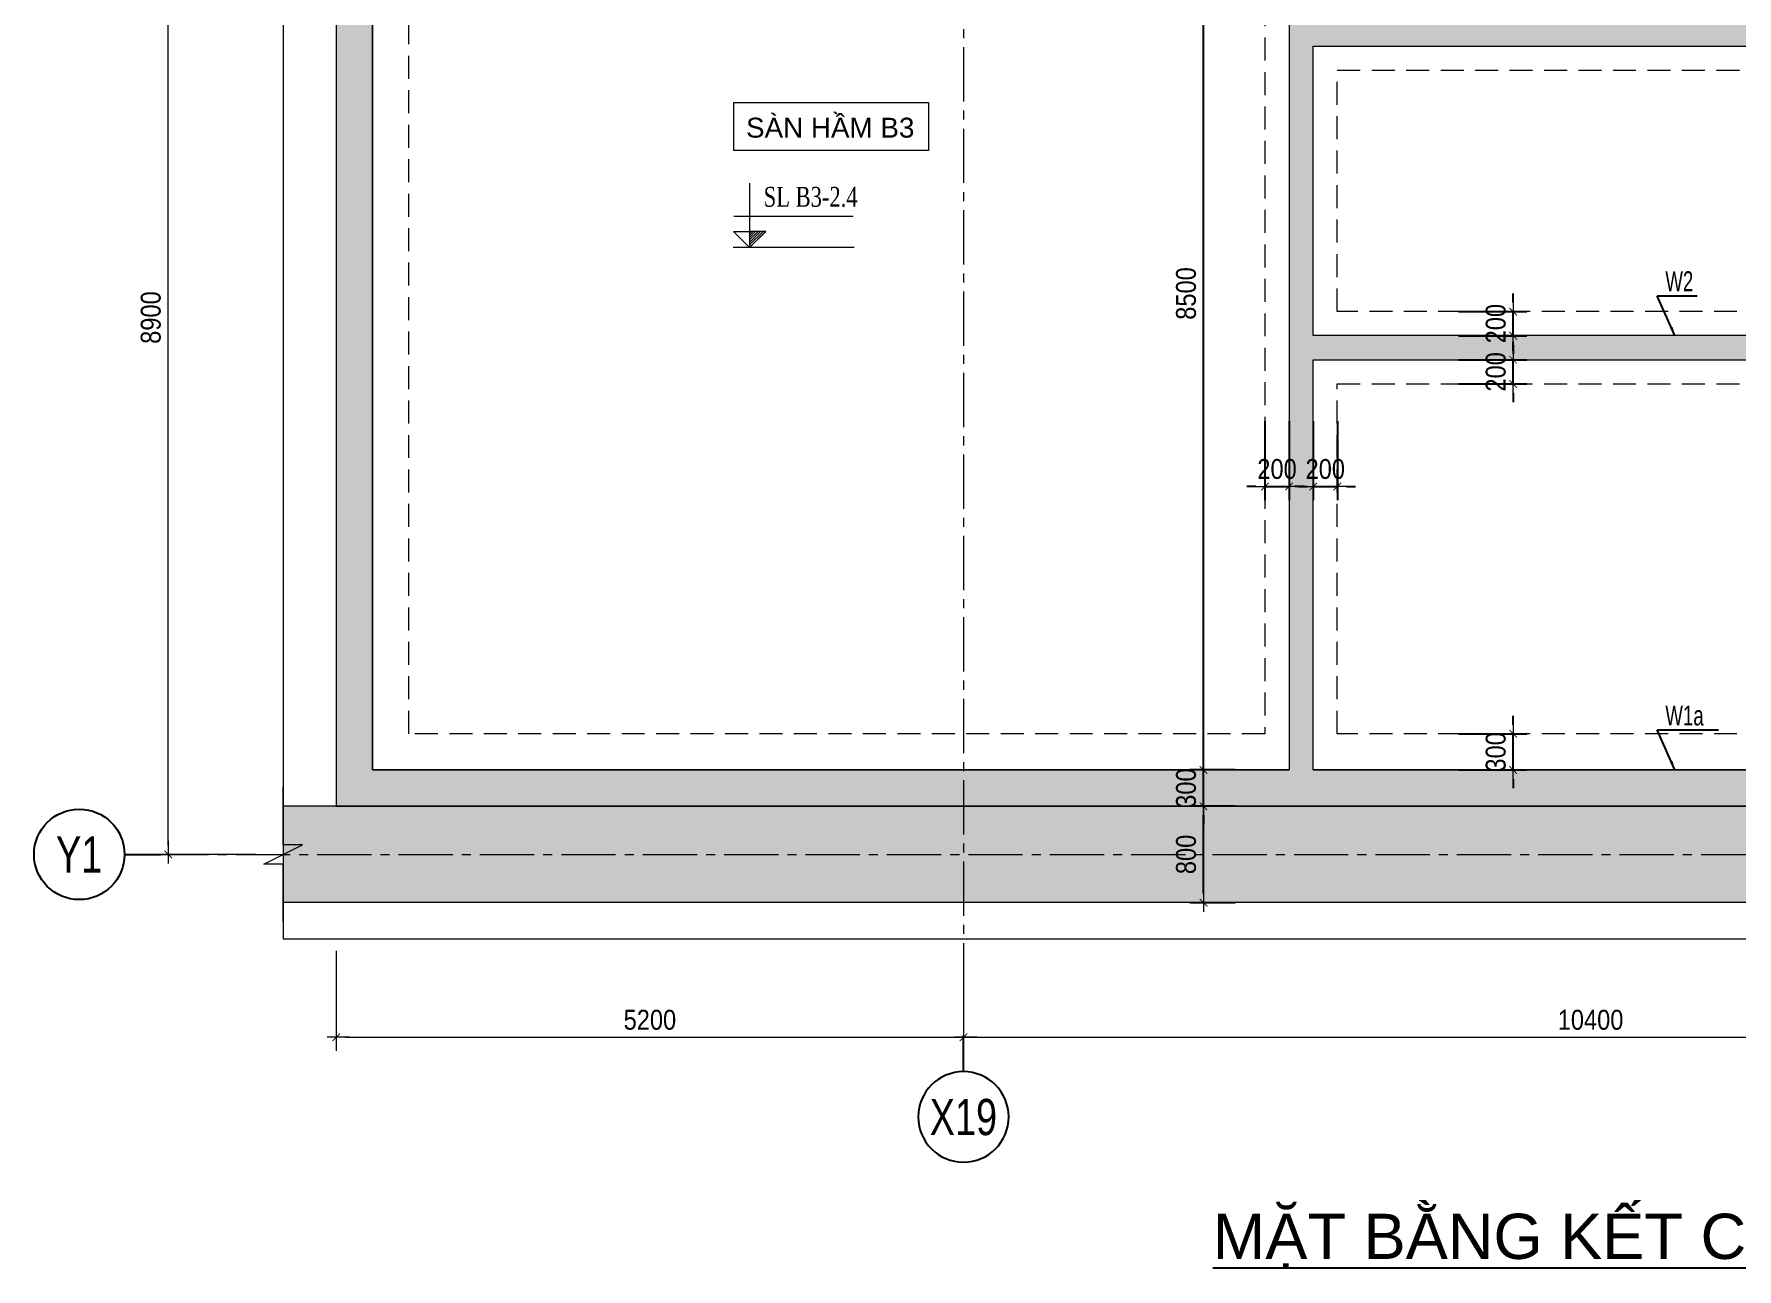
# Model space of a CAD drawing. Extents: x 512210 to 544733856, y -92216 to 2317910607.
# Drawn here: x 522230 to 536351, y -15455 to -5219 of the extents above; entities that cross this region are included whole.
import ezdxf
from ezdxf.enums import TextEntityAlignment as Align

# ---------------------------------------------------------------- set-up
doc = ezdxf.new("R2010")
doc.units = 0
doc.header["$LTSCALE"] = 300
doc.header["$MEASUREMENT"] = 0
for name, pattern in [('CENTER2', [1.125, 0.75, -0.125, 0.125, -0.125]), ('HIDDEN', [0.375, 0.25, -0.125]), ('HIDDEN2', [4.7625, 3.175, -1.5875])]:
    doc.linetypes.add(name, pattern=pattern)
doc.layers.get('0').update_dxf_attribs({"linetype": 'CONTINUOUS'})
doc.layers.get('DEFPOINTS').update_dxf_attribs({"linetype": 'CONTINUOUS'})
for name, color, linetype, lineweight in [('00-TT.Dim', 8, 'CONTINUOUS', 13), ('3-TEXT', 3, 'CONTINUOUS', 20), ('9', 252, 'CONTINUOUS', 9), ('NDC_S_AXIS', 5, 'CENTER2', 15), ('NDC_S_BEAM', 3, 'HIDDEN2', 20), ('NDC_S_DIM', 1, 'CONTINUOUS', 15), ('NDC_S_HATCH MATERIAL', 8, 'CONTINUOUS', 13), ('NDC_S_HIDDEN', 8, 'HIDDEN2', 20), ('NDC_S_SLAB', 2, 'CONTINUOUS', 18), ('Text chu', 2, 'CONTINUOUS', 25)]:
    doc.layers.add(name, color=color, linetype=linetype, lineweight=lineweight)
doc.layers.add('A-SYM', color=7, linetype='CONTINUOUS')
doc.styles.add('02. TT-ArialS', font='3t-unicode.shx', dxfattribs={"width": 0.7})
doc.styles.add('A-ARIAL', font='arial.ttf')
doc.styles.add('Heerim', font='', dxfattribs={"width": 0.8})
doc.styles.add('NDC_ARIAL', font='arial.ttf', dxfattribs={"width": 0.85})
doc.styles.get("Standard").update_dxf_attribs({"font": 'arial.ttf'})
doc.styles.add('vntimeh.shx', font='vntimeh.shx', dxfattribs={"width": 0.65})
doc.styles.get('Heerim').set_extended_font_data('Dotum')
doc.dimstyles.new('NDC_1-75', dxfattribs={"dimscale": 75, "dimtxt": 2.2, "dimasz": 1, "dimexe": 1.5, "dimexo": 0, "dimgap": 0.8, "dimtad": 1, "dimdec": 0, "dimdsep": 46, "dimtxsty": 'NDC_ARIAL', "dimblk": 'DIMMARK', "dimcen": 49999.938995, "dimdle": 1.5, "dimclrd": 1, "dimclre": 1, "dimclrt": 3, "dimadec": 0, "dimazin": 0, "dimtfac": 1, "dimtdec": 0, "dimtix": 1, "dimtmove": 1, "dimatfit": 3, "dimfxl": 1, "dimarcsym": 0})

# ---------------------------------------------------------------- blocks, each defined once
blk = doc.blocks.new('*U1')
for q in [(0, 0), (0, 2)]:
    blk.add_line((0, 4), q)
blk.add_circle((0, 9), 5)
at = {"style": 'Heerim', "width": 0.8}
blk.add_attdef('NO', text='', height=4, dxfattribs=at).set_placement((-0.01, 9.02), align=Align.MIDDLE_CENTER)
blk = doc.blocks.new('DIMMARK')
at = {"layer": 'NDC_S_DIM', "color": 1}
blk.add_line((-1.5, 0), (1, 0), dxfattribs=at)
at = {"layer": 'NDC_S_DIM', "color": 2, "const_width": 0.1}
blk.add_lwpolyline([(-0.42, -0.42), (0.42, 0.42)], dxfattribs=at)
blk = doc.blocks.new('*D506')
at = {"layer": 'DEFPOINTS', "color": 0, "transparency": 16777216}
for p in [(-1394, 8500), (-667, 8500), (-667, -400)]:
    blk.add_point(p, dxfattribs=at)
at = {"layer": 'NDC_S_DIM', "color": 1, "lineweight": -2, "transparency": 16777216}
for p, q in [((-667, 8500), (-1507, 8500)), ((-1394, -325), (-1394, 8425)), ((-667, -400), (-1507, -400))]:
    blk.add_line(p, q, dxfattribs=at)
at = {"layer": 'NDC_S_DIM', "color": 1, "lineweight": -2, "transparency": 16777216, "xscale": 75, "yscale": 75, "zscale": 75}
for p, rotation in [((-1394, 8500), 90), ((-1394, -400), 270)]:
    blk.add_blockref('DIMMARK', p, dxfattribs=dict(at, rotation=rotation))
at = {"layer": 'NDC_S_DIM', "color": 3, "transparency": 16777216, "insert": (-1538, 4050), "char_height": 165, "attachment_point": 5, "rotation": 90, "style": 'NDC_ARIAL'}
blk.add_mtext('8900', dxfattribs=at)
blk = doc.blocks.new('*D507')
at = {"layer": 'DEFPOINTS', "color": 0, "transparency": 16777216}
for p in [(5200, -1199), (15600, -1199), (15600, -1916)]:
    blk.add_point(p, dxfattribs=at)
at = {"layer": 'NDC_S_DIM', "color": 1, "lineweight": -2, "transparency": 16777216}
for p, q in [((5200, -1199), (5200, -2028)), ((15600, -1199), (15600, -2028)), ((5275, -1916), (15525, -1916))]:
    blk.add_line(p, q, dxfattribs=at)
at = {"layer": 'NDC_S_DIM', "color": 1, "lineweight": -2, "transparency": 16777216, "xscale": 75, "yscale": 75, "zscale": 75, "rotation": 180}
blk.add_blockref('DIMMARK', (5200, -1916), dxfattribs=at)
at = {"layer": 'NDC_S_DIM', "color": 1, "lineweight": -2, "transparency": 16777216, "xscale": 75, "yscale": 75, "zscale": 75}
blk.add_blockref('DIMMARK', (15600, -1916), dxfattribs=at)
at = {"layer": 'NDC_S_DIM', "color": 3, "transparency": 16777216, "insert": (10400, -1772), "char_height": 165, "attachment_point": 5, "style": 'NDC_ARIAL'}
blk.add_mtext('10400', dxfattribs=at)
blk = doc.blocks.new('*D508')
at = {"layer": 'DEFPOINTS', "color": 0, "transparency": 16777216}
for p in [(0, -1199), (5200, -1199), (5200, -1916)]:
    blk.add_point(p, dxfattribs=at)
at = {"layer": 'NDC_S_DIM', "color": 1, "lineweight": -2, "transparency": 16777216}
for p, q in [((0, -1199), (0, -2028)), ((5200, -1199), (5200, -2028)), ((75, -1916), (5125, -1916))]:
    blk.add_line(p, q, dxfattribs=at)
at = {"layer": 'NDC_S_DIM', "color": 1, "lineweight": -2, "transparency": 16777216, "xscale": 75, "yscale": 75, "zscale": 75, "rotation": 180}
blk.add_blockref('DIMMARK', (0, -1916), dxfattribs=at)
at = {"layer": 'NDC_S_DIM', "color": 1, "lineweight": -2, "transparency": 16777216, "xscale": 75, "yscale": 75, "zscale": 75}
blk.add_blockref('DIMMARK', (5200, -1916), dxfattribs=at)
at = {"layer": 'NDC_S_DIM', "color": 3, "transparency": 16777216, "insert": (2600, -1772), "char_height": 165, "attachment_point": 5, "style": 'NDC_ARIAL'}
blk.add_mtext('5200', dxfattribs=at)
blk = doc.blocks.new('CT-A3')
at = {"layer": '9', "ltscale": 50}
h = blk.add_hatch(dxfattribs=at)
h.set_pattern_fill('ANSI31', color=256, scale=140.625054, style=0)
h.set_pattern_definition([(45, (-151568.963, -26075.813), (-12.4296162, 12.4296162), [])])
h.paths.add_polyline_path([(164, 160), (164, 0), (325, 160)])
for p, q in [((5, 314), (1200, 314)), ((1209, 0), (0, 0))]:
    blk.add_line(p, q, dxfattribs=at)
for points in [[(164, 643), (164, 0)], [(164, 0), (3, 160), (164, 160)], [(164, 0), (325, 160), (164, 160)]]:
    blk.add_lwpolyline(points, dxfattribs=at)
at = {"layer": '3-TEXT', "style": 'vntimeh.shx', "width": 0.75}
blk.add_attdef('CT', (305, 407), '', height=200, dxfattribs=at)
blk = doc.blocks.new('*D353')
at = {"layer": 'DEFPOINTS', "color": 0, "transparency": 16777216}
for p in [(531927, -11319), (532190, -11319), (532190, -11619)]:
    blk.add_point(p, dxfattribs=at)
at = {"layer": 'NDC_S_DIM', "color": 1, "lineweight": -2, "transparency": 16777216}
for p, q in [((531927, -11244), (531927, -11169)), ((532190, -11319), (531815, -11319)), ((531927, -11619), (531927, -11319)), ((532190, -11619), (531815, -11619)), ((531927, -11694), (531927, -11769))]:
    blk.add_line(p, q, dxfattribs=at)
at = {"layer": 'NDC_S_DIM', "color": 1, "lineweight": -2, "transparency": 16777216, "xscale": 75, "yscale": 75, "zscale": 75}
for p, rotation in [((531927, -11319), 270), ((531927, -11619), 90)]:
    blk.add_blockref('DIMMARK', p, dxfattribs=dict(at, rotation=rotation))
at = {"layer": 'NDC_S_DIM', "color": 3, "transparency": 16777216, "insert": (531783, -11469), "char_height": 165, "attachment_point": 5, "rotation": 90, "style": 'NDC_ARIAL'}
blk.add_mtext('300', dxfattribs=at)
blk = doc.blocks.new('*D354')
at = {"layer": 'DEFPOINTS', "color": 0, "transparency": 16777216}
for p in [(531927, -11619), (532190, -11619), (532190, -12419)]:
    blk.add_point(p, dxfattribs=at)
at = {"layer": 'NDC_S_DIM', "color": 1, "lineweight": -2, "transparency": 16777216}
for p, q in [((532190, -11619), (531815, -11619)), ((531927, -12344), (531927, -11694)), ((532190, -12419), (531815, -12419))]:
    blk.add_line(p, q, dxfattribs=at)
at = {"layer": 'NDC_S_DIM', "color": 1, "lineweight": -2, "transparency": 16777216, "xscale": 75, "yscale": 75, "zscale": 75}
for p, rotation in [((531927, -11619), 90), ((531927, -12419), 270)]:
    blk.add_blockref('DIMMARK', p, dxfattribs=dict(at, rotation=rotation))
at = {"layer": 'NDC_S_DIM', "color": 3, "transparency": 16777216, "insert": (531783, -12019), "char_height": 165, "attachment_point": 5, "rotation": 90, "style": 'NDC_ARIAL'}
blk.add_mtext('800', dxfattribs=at)
blk = doc.blocks.new('*D355')
at = {"layer": 'DEFPOINTS', "color": 0, "transparency": 16777216}
for p in [(531927, -3119), (532190, -3119), (532190, -11619)]:
    blk.add_point(p, dxfattribs=at)
at = {"layer": 'NDC_S_DIM', "color": 1, "lineweight": -2, "transparency": 16777216}
for p, q in [((532190, -3119), (531815, -3119)), ((531927, -11544), (531927, -3194)), ((532190, -11619), (531815, -11619))]:
    blk.add_line(p, q, dxfattribs=at)
at = {"layer": 'NDC_S_DIM', "color": 1, "lineweight": -2, "transparency": 16777216, "xscale": 75, "yscale": 75, "zscale": 75}
for p, rotation in [((531927, -3119), 90), ((531927, -11619), 270)]:
    blk.add_blockref('DIMMARK', p, dxfattribs=dict(at, rotation=rotation))
at = {"layer": 'NDC_S_DIM', "color": 3, "transparency": 16777216, "insert": (531783, -7369), "char_height": 165, "attachment_point": 5, "rotation": 90, "style": 'NDC_ARIAL'}
blk.add_mtext('8500', dxfattribs=at)
blk = doc.blocks.new('*D369')
at = {"layer": 'DEFPOINTS', "color": 0, "transparency": 16777216}
for p in [(532437, -8428), (532637, -8428), (532637, -8969)]:
    blk.add_point(p, dxfattribs=at)
at = {"layer": 'NDC_S_DIM', "color": 1, "lineweight": -2, "transparency": 16777216}
for p, q in [((532437, -8428), (532437, -9082)), ((532637, -8428), (532637, -9082)), ((532362, -8969), (532287, -8969)), ((532437, -8969), (532637, -8969)), ((532712, -8969), (532787, -8969))]:
    blk.add_line(p, q, dxfattribs=at)
at = {"layer": 'NDC_S_DIM', "color": 1, "lineweight": -2, "transparency": 16777216, "xscale": 75, "yscale": 75, "zscale": 75}
blk.add_blockref('DIMMARK', (532437, -8969), dxfattribs=at)
at = {"layer": 'NDC_S_DIM', "color": 1, "lineweight": -2, "transparency": 16777216, "xscale": 75, "yscale": 75, "zscale": 75, "rotation": 180}
blk.add_blockref('DIMMARK', (532637, -8969), dxfattribs=at)
at = {"layer": 'NDC_S_DIM', "color": 3, "transparency": 16777216, "insert": (532537, -8825), "char_height": 165, "attachment_point": 5, "style": 'NDC_ARIAL'}
blk.add_mtext('200', dxfattribs=at)
blk = doc.blocks.new('*D370')
at = {"layer": 'DEFPOINTS', "color": 0, "transparency": 16777216}
for p in [(532837, -8428), (533037, -8428), (533037, -8969)]:
    blk.add_point(p, dxfattribs=at)
at = {"layer": 'NDC_S_DIM', "color": 1, "lineweight": -2, "transparency": 16777216}
for p, q in [((532837, -8428), (532837, -9082)), ((533037, -8428), (533037, -9082)), ((532762, -8969), (532687, -8969)), ((532837, -8969), (533037, -8969)), ((533112, -8969), (533187, -8969))]:
    blk.add_line(p, q, dxfattribs=at)
at = {"layer": 'NDC_S_DIM', "color": 1, "lineweight": -2, "transparency": 16777216, "xscale": 75, "yscale": 75, "zscale": 75}
blk.add_blockref('DIMMARK', (532837, -8969), dxfattribs=at)
at = {"layer": 'NDC_S_DIM', "color": 1, "lineweight": -2, "transparency": 16777216, "xscale": 75, "yscale": 75, "zscale": 75, "rotation": 180}
blk.add_blockref('DIMMARK', (533037, -8969), dxfattribs=at)
at = {"layer": 'NDC_S_DIM', "color": 3, "transparency": 16777216, "insert": (532937, -8825), "char_height": 165, "attachment_point": 5, "style": 'NDC_ARIAL'}
blk.add_mtext('200', dxfattribs=at)
blk = doc.blocks.new('*D378')
at = {"layer": 'DEFPOINTS', "color": 0, "transparency": 16777216}
for p in [(534042, -11019), (534495, -11019), (534042, -11319)]:
    blk.add_point(p, dxfattribs=at)
at = {"layer": 'NDC_S_DIM', "color": 1, "lineweight": -2, "transparency": 16777216}
for p, q in [((534495, -10944), (534495, -10869)), ((534042, -11019), (534608, -11019)), ((534495, -11319), (534495, -11019)), ((534042, -11319), (534608, -11319)), ((534495, -11394), (534495, -11469))]:
    blk.add_line(p, q, dxfattribs=at)
at = {"layer": 'NDC_S_DIM', "color": 1, "lineweight": -2, "transparency": 16777216, "xscale": 75, "yscale": 75, "zscale": 75}
for p, rotation in [((534495, -11019), 270), ((534495, -11319), 90)]:
    blk.add_blockref('DIMMARK', p, dxfattribs=dict(at, rotation=rotation))
at = {"layer": 'NDC_S_DIM', "color": 3, "transparency": 16777216, "insert": (534351, -11169), "char_height": 165, "attachment_point": 5, "rotation": 90, "style": 'NDC_ARIAL'}
blk.add_mtext('300', dxfattribs=at)
blk = doc.blocks.new('*D379')
at = {"layer": 'DEFPOINTS', "color": 0, "transparency": 16777216}
for p in [(534042, -7519), (534495, -7519), (534042, -7719)]:
    blk.add_point(p, dxfattribs=at)
at = {"layer": 'NDC_S_DIM', "color": 1, "lineweight": -2, "transparency": 16777216}
for p, q in [((534495, -7444), (534495, -7369)), ((534042, -7519), (534608, -7519)), ((534495, -7719), (534495, -7519)), ((534042, -7719), (534608, -7719)), ((534495, -7794), (534495, -7869))]:
    blk.add_line(p, q, dxfattribs=at)
at = {"layer": 'NDC_S_DIM', "color": 1, "lineweight": -2, "transparency": 16777216, "xscale": 75, "yscale": 75, "zscale": 75}
for p, rotation in [((534495, -7519), 270), ((534495, -7719), 90)]:
    blk.add_blockref('DIMMARK', p, dxfattribs=dict(at, rotation=rotation))
at = {"layer": 'NDC_S_DIM', "color": 3, "transparency": 16777216, "insert": (534351, -7619), "char_height": 165, "attachment_point": 5, "rotation": 90, "style": 'NDC_ARIAL'}
blk.add_mtext('200', dxfattribs=at)
blk = doc.blocks.new('*D380')
at = {"layer": 'DEFPOINTS', "color": 0, "transparency": 16777216}
for p in [(534042, -7919), (534495, -7919), (534042, -8119)]:
    blk.add_point(p, dxfattribs=at)
at = {"layer": 'NDC_S_DIM', "color": 1, "lineweight": -2, "transparency": 16777216}
for p, q in [((534495, -7844), (534495, -7769)), ((534042, -7919), (534608, -7919)), ((534495, -8119), (534495, -7919)), ((534042, -8119), (534608, -8119)), ((534495, -8194), (534495, -8269))]:
    blk.add_line(p, q, dxfattribs=at)
at = {"layer": 'NDC_S_DIM', "color": 1, "lineweight": -2, "transparency": 16777216, "xscale": 75, "yscale": 75, "zscale": 75}
for p, rotation in [((534495, -7919), 270), ((534495, -8119), 90)]:
    blk.add_blockref('DIMMARK', p, dxfattribs=dict(at, rotation=rotation))
at = {"layer": 'NDC_S_DIM', "color": 3, "transparency": 16777216, "insert": (534351, -8019), "char_height": 165, "attachment_point": 5, "rotation": 90, "style": 'NDC_ARIAL'}
blk.add_mtext('200', dxfattribs=at)
blk = doc.blocks.new('11111')
at = {"layer": 'NDC_S_HATCH MATERIAL'}
h = blk.add_hatch(dxfattribs=at)
h.set_pattern_fill('BT-01', color=256, scale=50, pattern_type=2)
h.set_pattern_definition([(50, (-476697.46, 22090.1), (358.63009, -31.37607), [37.5, -412.5]), (355, (-476697.46, 22090.1), (-69.37567, 376.09607), [30, -330]), (100.4514, (-476667.57, 22087.48), (289.2547, 344.71977), [31.8701, -350.57106]), (46.1842, (-476697.46, 22190.1), (533.62052, -82.7595), [56.25, -618.75]), (96.6356, (-476653, 22183.2), (467.33135, 487.05894), [47.80514, -525.8565]), (351.1842, (-476697.46, 22190.1), (467.331, 487.0593), [45, -495]), (21, (-476647.46, 22165.1), (298.45353, -201.30945), [37.5, -412.5]), (326, (-476647.46, 22165.1), (121.65767, 362.57502), [30, -330]), (71.4514, (-476622.6, 22148.3), (420.11131, 161.26525), [31.8701, -350.57106]), (37.5, (-476697.46, 22090.09), (6.079928, 166.446927), [0, -326, 0, -335, 0, -331.25]), (7.5, (-476697.46, 22090.09), (131.53477, 197.205856), [0, -191, 0, -318.5, 0, -126.25]), (327.5, (-476808.96, 22090.09), (266.911218, -11.277436), [0, -125, 0, -390, 0, -517.5]), (317.5, (-476858.96, 22090.1), (291.59308, 50.05249), [0, -162.5, 0, -259, 0, -367.5]), (45, (-476697.46, 22090.1), (-150.26019, 150.26019), []), (45, (-476697.46, 22151.34), (-150.26019, 150.26019), [])])
h.paths.add_polyline_path([(14300, 8500), (14100, 8500), (14100, 6500), (8100, 6500), (8100, 8500), (7900, 8500), (7900, 300), (300, 300), (300, 8500), (0, 8500), (0, 0), (25700, 0), (25700, 8050), (25400, 8050), (25400, 3900), (14300, 3900)])
h.paths.add_polyline_path([(8100, 6300), (14100, 6300), (14100, 3900), (8100, 3900)], flags=16)
h.paths.add_polyline_path([(8100, 3700), (14100, 3700), (14100, 300), (8100, 300)], flags=16)
h.paths.add_polyline_path([(14300, 3700), (17300, 3700), (17300, 300), (14300, 300)], flags=16)
h.paths.add_polyline_path([(17500, 3700), (20500, 3700), (20500, 300), (17500, 300)], flags=16)
h.paths.add_polyline_path([(20700, 3700), (25400, 3700), (25400, 300), (20700, 300)], flags=16)
h = blk.add_hatch(dxfattribs=at)
h.set_pattern_fill('BT-01', color=256, scale=100, style=0, pattern_type=2)
h.set_pattern_definition([(50, (-476697.46, 22090.1), (717.2602, -62.75213), [75, -825]), (355, (-476697.46, 22090.1), (-138.7513, 752.1921), [60, -660]), (100.4514, (-476637.7, 22084.86), (578.5094, 689.4395), [63.7402, -701.1421]), (46.1842, (-476697.5, 22290.1), (1067.241, -165.519), [112.5, -1237.5]), (96.6356, (-476608.5, 22276.3), (934.6627, 974.1179), [95.6103, -1051.713]), (351.1842, (-476697.5, 22290.1), (934.662, 974.1186), [90, -990]), (21, (-476597.46, 22240.1), (596.90705, -402.6189), [75, -825]), (326, (-476597.46, 22240.1), (243.3153, 725.15), [60, -660]), (71.4514, (-476547.7, 22206.54), (840.2226, 322.5305), [63.7402, -701.1421]), (37.5, (-476697.46, 22090.1), (12.15986, 332.89385), [0, -652, 0, -670, 0, -662.5]), (7.5, (-476697.46, 22090.1), (263.06954, 394.4117), [0, -382, 0, -637, 0, -252.5]), (327.5, (-476920.46, 22090.1), (533.82244, -22.55487), [0, -250, 0, -780, 0, -1035]), (317.5, (-477020.46, 22090.1), (583.18617, 100.105), [0, -325, 0, -518, 0, -735]), (45, (-476697.46, 22090.1), (-300.52038, 300.52038), []), (45, (-476697.46, 22212.6), (-300.52038, 300.52038), [])])
h.paths.add_polyline_path([(26608.5, 0), (-441.5, 0), (-441.5, -800), (26608.5, -800), (26608.5, -480), (26448.5, -480), (26608.5, -400)])
at = {"layer": 'NDC_S_AXIS', "ltscale": 2}
for points in [[(5200, 15065.5), (5200, -2071.3)], [(-1509.1, -400), (27101.4, -400)]]:
    blk.add_lwpolyline(points, dxfattribs=at)
at = {"layer": 'NDC_S_DIM', "color": 250}
blk.add_lwpolyline([(-441.5, -1099.9), (26608.5, -1099.9), (26608.5, 14298.5), (-441.5, 14298.5)], close=True, dxfattribs=at)
blk.add_lwpolyline([(-441.5, -1099.9), (26608.5, -1099.9), (26608.5, 14298.5), (-441.5, 14298.5)], close=True, dxfattribs=at)
at = {"layer": 'NDC_S_DIM'}
blk.add_lwpolyline([(-441.5, -960), (-441.5, -480), (-601.5, -480), (-281.5, -320), (-441.5, -320), (-441.5, 160)], dxfattribs=at)
at = {"layer": 'NDC_S_HIDDEN', "ltscale": 0.2}
blk.add_lwpolyline([(5800, 9800), (7700, 9800), (7700, 600), (600, 600), (600, 9800), (4600, 9800)], dxfattribs=at)
for points in [[(8300, 6100), (13900, 6100), (13900, 4100), (8300, 4100)], [(8300, 3500), (13900, 3500), (13900, 600), (8300, 600)]]:
    blk.add_lwpolyline(points, close=True, dxfattribs=at)
at = {"layer": 'NDC_S_SLAB'}
for points in [[(25700, 9850), (25700, 13900), (0, 13900), (0, 0), (25700, 0), (25700, 8050)], [(300, 10000), (300, 300), (7900, 300)], [(8100, 300), (14100, 300)], [(26608.5, 0), (-441.5, 0)], [(26608.5, -800), (-441.5, -800)]]:
    blk.add_lwpolyline(points, dxfattribs=at)
for points in [[(300, 10000), (7900, 10000), (7900, 300), (300, 300)], [(8100, 6300), (14100, 6300), (14100, 3900), (8100, 3900)], [(8100, 3700), (14100, 3700), (14100, 300), (8100, 300)]]:
    blk.add_lwpolyline(points, close=True, dxfattribs=at)
at = {"layer": 'A-SYM'}
ref = blk.add_blockref('*U1', (-1456.4, -400), dxfattribs=dict(at, xscale=75.00000000000011, yscale=75.00000000000011, zscale=75.00000000000011, rotation=90))
ref.add_attrib('NO', 'Y1', dxfattribs={"layer": '0', "height": 300, "style": 'Heerim', "width": 0.8}).set_placement((-2132.7, -400.5), align=Align.MIDDLE_CENTER)
ref = blk.add_blockref('*U1', (5200, -1901), dxfattribs=dict(at, xscale=-75, yscale=75, zscale=75, rotation=180))
ref.add_attrib('NO', 'X19', dxfattribs={"layer": '0', "height": 300, "style": 'Heerim', "width": 0.8}).set_placement((5199.5, -2576.9), align=Align.MIDDLE_CENTER)
at = {"layer": 'NDC_S_DIM'}
dim = blk.add_linear_dim(base=(-1394.1, 8500), p1=(-666.6, -400), p2=(-666.6, 8500), angle=90, dimstyle='NDC_1-75', dxfattribs=at)
dim.commit()
dim.dimension.update_dxf_attribs({"geometry": '*D506', "text_midpoint": (-1538.3, 4050)})
for base, p1, p2, picture, middle in [((5200, -1915.9), (0, -1198.5), (5200, -1198.5), '*D508', (2600, -1771.7)), ((15600, -1915.9), (5200, -1198.5), (15600, -1198.5), '*D507', (10400, -1771.7))]:
    dim = blk.add_linear_dim(base=base, p1=p1, p2=p2, dimstyle='NDC_1-75', dxfattribs=at)
    dim.commit()
    dim.dimension.update_dxf_attribs({"geometry": picture, "text_midpoint": middle})

msp = doc.modelspace()

# ---------------------------------------------------------------- linework, layer by layer
at = {"layer": '00-TT.Dim'}
msp.add_lwpolyline([(528033.5, -5786), (529646.2, -5786), (529646.2, -6183.9), (528033.5, -6183.9)], close=True, dxfattribs=at)

# ---------------------------------------------------------------- block references
at = {"layer": '3-TEXT'}
ref = msp.add_blockref('CT-A3', (528027.6, -6987.4), dxfattribs=dict(at, xscale=0.8289007083512843, yscale=0.8289007083512843, zscale=0.8289007083512843))
ref.add_attrib('CT', 'SL B3-2.4', (528280.2, -6650.1), dxfattribs={"layer": 'Text chu', "color": 0, "height": 165, "style": 'vntimeh.shx', "width": 0.75})
at = {"layer": 'NDC_S_HIDDEN'}
msp.add_blockref('11111', (524736.8, -11618.7), dxfattribs=at)

# ---------------------------------------------------------------- texts
at = {"linetype": 'HIDDEN'}
msp.add_text('%%UMẶT BẰNG KẾT CẤU ĐÁY BỂ KHỐI KHÁCH SẠN', height=375, dxfattribs=at).set_placement((532003.3, -15372.2))
at = {"layer": '00-TT.Dim', "color": 90, "style": 'A-ARIAL'}
msp.add_text('SÀN HẦM B3', height=165, dxfattribs=at).set_placement((528134.1, -6077.1))
at = {"layer": '00-TT.Dim', "color": 90, "style": '02. TT-ArialS', "width": 0.7}
for s, p in [('W2', (535757, -7350.1)), ('W1a', (535757, -10950.1))]:
    msp.add_text(s, height=165, dxfattribs=at).set_placement(p)

# ---------------------------------------------------------------- dimensions: what is measured, and where the dimension line sits
at = {"layer": 'NDC_S_DIM'}
for base, p1, p2, picture, middle in [((531927.4, -3118.7), (532190.3, -11618.7), (532190.3, -3118.7), '*D355', (531783.2, -7368.7)), ((534495.1, -7518.7), (534042.1, -7718.7), (534042.1, -7518.7), '*D379', (534350.9, -7618.7)), ((534495.1, -7918.7), (534042.1, -8118.7), (534042.1, -7918.7), '*D380', (534350.9, -8018.7)), ((534495.1, -11018.7), (534042.1, -11318.7), (534042.1, -11018.7), '*D378', (534350.8, -11168.7)), ((531927.4, -11318.7), (532190.3, -11618.7), (532190.3, -11318.7), '*D353', (531783.1, -11468.7)), ((531927.4, -11618.7), (532190.3, -12418.7), (532190.3, -11618.7), '*D354', (531783.2, -12018.7))]:
    dim = msp.add_linear_dim(base=base, p1=p1, p2=p2, angle=90, dimstyle='NDC_1-75', dxfattribs=at)
    dim.commit()
    dim.dimension.update_dxf_attribs({"geometry": picture, "text_midpoint": middle})
for base, p1, p2, picture, middle in [((532636.8, -8969.1), (532436.8, -8427.6), (532636.8, -8427.6), '*D369', (532536.8, -8824.9)), ((533036.8, -8969.1), (532836.8, -8427.6), (533036.8, -8427.6), '*D370', (532936.8, -8824.9))]:
    dim = msp.add_linear_dim(base=base, p1=p1, p2=p2, dimstyle='NDC_1-75', dxfattribs=at)
    dim.commit()
    dim.dimension.update_dxf_attribs({"geometry": picture, "text_midpoint": middle})

# ---------------------------------------------------------------- leaders
at = {"layer": 'NDC_S_BEAM'}
for points in [[(535836.8, -7718.7), (535688.3, -7387.5), (536021.7, -7387.5)], [(535836.8, -11318.7), (535688.3, -10987.5), (536198, -10987.5)]]:
    msp.add_leader(points, dimstyle='NDC_1-75', override={"dimgap": 0.8, "dimtad": 0}, dxfattribs=at)

doc.saveas('drawing.dxf')
